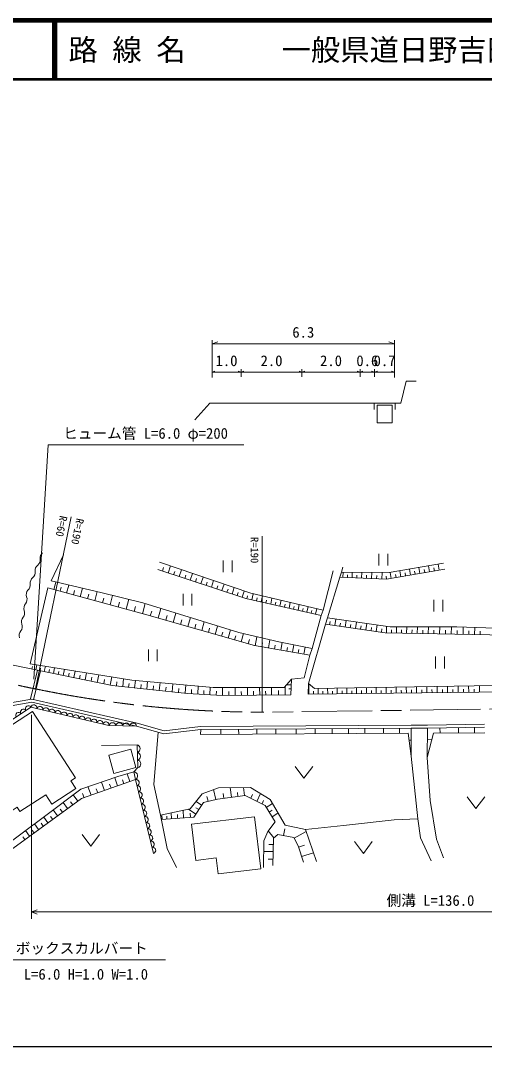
# Model space of a CAD drawing. Units: millimetres, scale not verified. Extents: x 40000 to 680000, y 20000 to 380000.
# Drawn here: x 172196 to 251358, y 205000 to 380000 of the extents above; entities that cross this region are included whole.
import ezdxf
from ezdxf.enums import TextEntityAlignment as Align

# ---------------------------------------------------------------- set-up
doc = ezdxf.new("R2010")
doc.units = ezdxf.units.MM
doc.header["$LTSCALE"] = 1000
doc.linetypes.add('CHAIN', pattern=[18.5, 12, -1.5, 3.5, -1.5])
for name, color, linetype, lineweight in [('M-BGD', 7, 'Continuous', 13), ('M-BMK', 2, 'CHAIN', 13), ('M-STR-HTXT', 7, 'Continuous', 13), ('M-TTL', 2, 'Continuous', 140), ('M-TTL-BAND', 7, 'Continuous', 25), ('M-TTL-LINE', 7, 'Continuous', 50)]:
    doc.layers.add(name, color=color, linetype=linetype, lineweight=lineweight)
doc.layers.add('M-TTL-TXT', color=7, linetype='Continuous')
doc.styles.add('ＭＳ ゴシック', font='')
doc.styles.get('ＭＳ ゴシック').set_extended_font_data('MS Gothic')

msp = doc.modelspace()

# ---------------------------------------------------------------- linework, layer by layer
at = {"layer": 'M-BGD'}
for p, q in [((233352, 289052), (233352, 287052)), ((234852, 287052), (234852, 289052)), ((206790, 287913), (206790, 285913)), ((208290, 285913), (208290, 287913)), ((243625, 286243), (243449, 287270)), ((210628, 281415), (195636, 286332)), ((196409, 286079), (196607, 286682)), ((197374, 285762), (197770, 286968)), ((198323, 285451), (198518, 286044)), ((199272, 285140), (199661, 286326)), ((200205, 284833), (200397, 285417)), ((201139, 284527), (201521, 285694)), ((223821, 279436), (225560, 286152)), ((226682, 285024), (226949, 285931)), ((227217, 285003), (227254, 285927)), ((227990, 284971), (228010, 285455)), ((228764, 284940), (228803, 285907)), ((229572, 284908), (229593, 285413)), ((230381, 284875), (230421, 285886)), ((231226, 284841), (231247, 285370)), ((232071, 284807), (232114, 285864)), ((232955, 284772), (232977, 285324)), ((233839, 284736), (233883, 285841)), ((234632, 284704), (244611, 286412)), ((235464, 284846), (235292, 285856)), ((236275, 284985), (236188, 285491)), ((237085, 285124), (236912, 286137)), ((237898, 285263), (237811, 285771)), ((238711, 285402), (238537, 286418)), ((239527, 285542), (239440, 286052)), ((240343, 285681), (240169, 286701)), ((241162, 285821), (241075, 286333)), ((241981, 285962), (241806, 286985)), ((242803, 286102), (242715, 286616)), ((177874, 282939), (178224, 284223)), ((180061, 282342), (180434, 283709)), ((202056, 284226), (202244, 284800)), ((202974, 283925), (203350, 285072)), ((203876, 283629), (204061, 284193)), ((204779, 283333), (205149, 284461)), ((205666, 283042), (205848, 283597)), ((206553, 282751), (206917, 283861)), ((226682, 285024), (234632, 284704)), ((234657, 284708), (234571, 285213)), ((176865, 283214), (193357, 278716)), ((178968, 282641), (179154, 283324)), ((181225, 282025), (181424, 282752)), ((182390, 281707), (182787, 283163)), ((183629, 281369), (183841, 282144)), ((184869, 281031), (185291, 282581)), ((187472, 280321), (187916, 281948)), ((199953, 282215), (199953, 280215)), ((201453, 280215), (201453, 282215)), ((207426, 282465), (207605, 283011)), ((208298, 282179), (208656, 283270)), ((209156, 281898), (209332, 282434)), ((210014, 281616), (210366, 282689)), ((210823, 281371), (210938, 281887)), ((211648, 281187), (211878, 282219)), ((213274, 280824), (213501, 281840)), ((186170, 280676), (186392, 281490)), ((188833, 279950), (189065, 280801)), ((190194, 279579), (190657, 281280)), ((191594, 279197), (191833, 280072)), ((192995, 278815), (193473, 280566)), ((223521, 278536), (210628, 281415)), ((212461, 281006), (212575, 281514)), ((214076, 280645), (214188, 281146)), ((214877, 280466), (215101, 281468)), ((215667, 280290), (215777, 280783)), ((216456, 280114), (216677, 281101)), ((217234, 279940), (217343, 280426)), ((218012, 279766), (218229, 280739)), ((218779, 279595), (218886, 280074)), ((219546, 279424), (219760, 280382)), ((221056, 279087), (221267, 280031)), ((242743, 281208), (242743, 279208)), ((244243, 279208), (244243, 281208)), ((193357, 278716), (212127, 273379)), ((194336, 278438), (194574, 279275)), ((195676, 278057), (196152, 279732)), ((196964, 277690), (197193, 278496)), ((198253, 277324), (198711, 278935)), ((220301, 279255), (220406, 279727)), ((221801, 278920), (221905, 279386)), ((221962, 272899), (223521, 278536)), ((222545, 278754), (222753, 279685)), ((223521, 278536), (223821, 279436)), ((199492, 276972), (199713, 277746)), ((200732, 276619), (201172, 278169)), ((201924, 276280), (202136, 277025)), ((203116, 275941), (203540, 277431)), ((205409, 275289), (205817, 276722)), ((224227, 277020), (224601, 278087)), ((234419, 275580), (224227, 277020)), ((224936, 276920), (225013, 277470)), ((225815, 276796), (225971, 277896)), ((226697, 276671), (226775, 277222)), ((227579, 276546), (227735, 277649)), ((228463, 276421), (228541, 276974)), ((229346, 276297), (229503, 277401)), ((230232, 276171), (230310, 276725)), ((231118, 276046), (231274, 277153)), ((232892, 275795), (233049, 276905)), ((234643, 275575), (234667, 276678)), ((236330, 275539), (236352, 276593)), ((238076, 275502), (238099, 276593)), ((239884, 275464), (239907, 276593)), ((241754, 275424), (241779, 276593)), ((243691, 275383), (243716, 276593)), ((245695, 275341), (245722, 276593)), ((247705, 275298), (247731, 276554)), ((204262, 275615), (204466, 276332)), ((206512, 274976), (206708, 275665)), ((207615, 274662), (208007, 276041)), ((208722, 274347), (208919, 275039)), ((209829, 274032), (210223, 275417)), ((212232, 273361), (212497, 274898)), ((232005, 275921), (232083, 276475)), ((233767, 275672), (233844, 276218)), ((259605, 275046), (234419, 275580)), ((235487, 275557), (235498, 276084)), ((237203, 275521), (237215, 276066)), ((238980, 275483), (238992, 276048)), ((240819, 275444), (240831, 276029)), ((242723, 275404), (242735, 276009)), ((244693, 275362), (244706, 275988)), ((246700, 275319), (246713, 275947)), ((248686, 275277), (248699, 275891)), ((249668, 275256), (249694, 276483)), ((250627, 275236), (250640, 275835)), ((211030, 273691), (211243, 274441)), ((212127, 273379), (221542, 271760)), ((213364, 273166), (213486, 273874)), ((214496, 272972), (214740, 274387)), ((215550, 272790), (215663, 273449)), ((216603, 272609), (216829, 273926)), ((217612, 272436), (217721, 273067)), ((218622, 272262), (218839, 273524)), ((220557, 271929), (220765, 273139)), ((194017, 272740), (194017, 270740)), ((195517, 270740), (195517, 272740)), ((219589, 272096), (219693, 272700)), ((221542, 271760), (221962, 272899)), ((243010, 271497), (243010, 269497)), ((244510, 269497), (244510, 271497)), ((170926, 270037), (187855, 266580)), ((174141, 269380), (174227, 269800)), ((174813, 269243), (174984, 270083)), ((175535, 269096), (175627, 269547)), ((176257, 268948), (176441, 269851)), ((177809, 268631), (178007, 269602)), ((175108, 269183), (173902, 264274)), ((175599, 269083), (174387, 264154)), ((177033, 268790), (177132, 269275)), ((178643, 268461), (178750, 268983)), ((179478, 268291), (179691, 269334)), ((180375, 268108), (180489, 268668)), ((181272, 267924), (181501, 269046)), ((182236, 267728), (182359, 268330)), ((183200, 267531), (183446, 268736)), ((184236, 267319), (184369, 267967)), ((185273, 267107), (185537, 268403)), ((187501, 266652), (187786, 268045)), ((186387, 266880), (186529, 267576)), ((187855, 266580), (200685, 265228)), ((188565, 266505), (188635, 267173)), ((189633, 266393), (189774, 267729)), ((190648, 266286), (190715, 266920)), ((191663, 266179), (191797, 267448)), ((192702, 266070), (192770, 266719)), ((193741, 265960), (193877, 267258)), ((194804, 265848), (194874, 266512)), ((195867, 265736), (196007, 267065)), ((196955, 265621), (197026, 266301)), ((198043, 265507), (198186, 266867)), ((199156, 265390), (199229, 266085)), ((200269, 265272), (200416, 266664)), ((202428, 265124), (202509, 266474)), ((204488, 265000), (204565, 266287)), ((206672, 264875), (206657, 266243)), ((208822, 264899), (208807, 266243)), ((210933, 264923), (210918, 266243)), ((213007, 264947), (212992, 266243)), ((215043, 264970), (215029, 266243)), ((217361, 264996), (217344, 266444)), ((218393, 266667), (217573, 266701)), ((218365, 266011), (217956, 266028)), ((218323, 265007), (218434, 267666)), ((221346, 266935), (221292, 265068)), ((221386, 265069), (221364, 266920)), ((222993, 265088), (222981, 266092)), ((224612, 265107), (224600, 266119)), ((226244, 265126), (226232, 266146)), ((227889, 265145), (227877, 266173)), ((229547, 265165), (229535, 266201)), ((231218, 265185), (231206, 266229)), ((232902, 265204), (232890, 266257)), ((234600, 265224), (234587, 266285)), ((236311, 265245), (236298, 266314)), ((238035, 265265), (238022, 266343)), ((239773, 265285), (239760, 266372)), ((241525, 265306), (241512, 266401)), ((243290, 265327), (243277, 266430)), ((245070, 265348), (245057, 266460)), ((246863, 265369), (246850, 266490)), ((248671, 265390), (248658, 266520)), ((250493, 265412), (250479, 266550)), ((200685, 265228), (206579, 264874)), ((201348, 265189), (201389, 265864)), ((203458, 265062), (203497, 265705)), ((205580, 264934), (205621, 265617)), ((206579, 264874), (218323, 265007)), ((207747, 264887), (207739, 265559)), ((209877, 264911), (209870, 265571)), ((211970, 264935), (211962, 265583)), ((214025, 264958), (214018, 265595)), ((216202, 264983), (216194, 265707)), ((221292, 265068), (266595, 265601)), ((222189, 265078), (222183, 265580)), ((223802, 265097), (223796, 265603)), ((225428, 265116), (225422, 265626)), ((227067, 265136), (227061, 265650)), ((228718, 265155), (228712, 265673)), ((230383, 265175), (230376, 265697)), ((232060, 265194), (232054, 265721)), ((233751, 265214), (233745, 265745)), ((235455, 265234), (235449, 265769)), ((237173, 265255), (237167, 265794)), ((238904, 265275), (238898, 265818)), ((240649, 265296), (240643, 265843)), ((242408, 265316), (242401, 265868)), ((244180, 265337), (244174, 265893)), ((245967, 265358), (245960, 265919)), ((247767, 265379), (247760, 265944)), ((249582, 265401), (249575, 265970)), ((202931, 258204), (202941, 259055)), ((238832, 259317), (202941, 259055)), ((206357, 259080), (206363, 258228)), ((209414, 259102), (209420, 258248)), ((212525, 259125), (212532, 258270)), ((215743, 259148), (215750, 258292)), ((219230, 259174), (219236, 258315)), ((222449, 259197), (222455, 258337)), ((225344, 259218), (225351, 258357)), ((228160, 259239), (228167, 258376)), ((230949, 259259), (230956, 258395)), ((234112, 259282), (234119, 258417)), ((236875, 259302), (236881, 258436)), ((238832, 259317), (238827, 254537)), ((241611, 259291), (238832, 259317)), ((241556, 254314), (241611, 259291)), ((251364, 259474), (241611, 259291)), ((243757, 259331), (243774, 258429)), ((246921, 259390), (246939, 258458)), ((249656, 259442), (249674, 258483)), ((195688, 258603), (194967, 249685)), ((238329, 258446), (202931, 258204)), ((238827, 254537), (238329, 258446)), ((242674, 258419), (241556, 254314)), ((241590, 257397), (242393, 257388)), ((251389, 258499), (242674, 258419)), ((192073, 256460), (186032, 256326)), ((238830, 257244), (238482, 257245)), ((239997, 243845), (238827, 254537)), ((219062, 252750), (220562, 250750)), ((220562, 250750), (222062, 252750)), ((182577, 247273), (191813, 250523)), ((188754, 249446), (188263, 250842)), ((189812, 249819), (189579, 250480)), ((190870, 250191), (190404, 251513)), ((184227, 247854), (183710, 249325)), ((185374, 248257), (185122, 248974)), ((186520, 248661), (186016, 250094)), ((187637, 249054), (187391, 249752)), ((194967, 249685), (196060, 244457)), ((205544, 247144), (205140, 248819)), ((208178, 247506), (207972, 249155)), ((210409, 247784), (210235, 249178)), ((167174, 236112), (182577, 247273)), ((181974, 246836), (181179, 247933)), ((183051, 247440), (182792, 248176)), ((203097, 246168), (202148, 246784)), ((203394, 246624), (205825, 247211)), ((204204, 246820), (204002, 247658)), ((205825, 247211), (210521, 247798)), ((206858, 247341), (206755, 248165)), ((209294, 247645), (209207, 248342)), ((210521, 247798), (213916, 246121)), ((211467, 247331), (211790, 247985)), ((212514, 246814), (213161, 248123)), ((213399, 246377), (213672, 246930)), ((248409, 247571), (249909, 245571)), ((249909, 245571), (251409, 247571)), ((178522, 244335), (177780, 245360)), ((179370, 244950), (178986, 245480)), ((180219, 245565), (179450, 246625)), ((181096, 246200), (180699, 246749)), ((200028, 243987), (199938, 245267)), ((202110, 244650), (200863, 245460)), ((201759, 244109), (203394, 246624)), ((202603, 245409), (202129, 245717)), ((213916, 246121), (215661, 243344)), ((214134, 245775), (215178, 246431)), ((214632, 244983), (215127, 245294)), ((176883, 243147), (176162, 244142)), ((177702, 243741), (177331, 244254)), ((196060, 244457), (197231, 238743)), ((196211, 243719), (201759, 244109)), ((196380, 243731), (196325, 244513)), ((197180, 243787), (197145, 244287)), ((197980, 243844), (197910, 244844)), ((199004, 243916), (198959, 244555)), ((201215, 244071), (201163, 244813)), ((215129, 244190), (216120, 244813)), ((173726, 240860), (173029, 241823)), ((174509, 241427), (174155, 241917)), ((175292, 241995), (174583, 242973)), ((176087, 242571), (175727, 243068)), ((215418, 240609), (214453, 241768)), ((217088, 240976), (217320, 242137)), ((218882, 240519), (220960, 241652)), ((172956, 240302), (172608, 240784)), ((182698, 241181), (184198, 239181)), ((184198, 239181), (185698, 241181)), ((215258, 235850), (215342, 240546)), ((215342, 240546), (216096, 241174)), ((216096, 241174), (218821, 240629)), ((218821, 240629), (219576, 239246)), ((229197, 239942), (230697, 237942)), ((230697, 237942), (232197, 239942)), ((197231, 238743), (198782, 235515)), ((215300, 238234), (213690, 238262)), ((215322, 239440), (214568, 239453)), ((219576, 239246), (220456, 236437)), ((219650, 239010), (220662, 239328)), ((220157, 237391), (222181, 238026)), ((215277, 236946), (214472, 236960))]:
    msp.add_line(p, q, dxfattribs=at)
for points in [[(179521, 288875), (177405, 284413), (185921, 282434), (193057, 280695), (209429, 275598), (216265, 274039), (221962, 272899)], [(223821, 279436), (211467, 282314), (195936, 287592)], [(244344, 287425), (235113, 285825), (226949, 285931), (227162, 286785)], [(266893, 275102), (261472, 276060), (246638, 276593), (235273, 276593), (224601, 278087), (226682, 285024)], [(218434, 267666), (217165, 266243), (205051, 266243), (191198, 267502), (173867, 270261), (176865, 283214)], [(266672, 266820), (222360, 266081), (221346, 266935), (224227, 277020)], [(218434, 267666), (220583, 267862), (221542, 271760)], [(251355, 259974), (241609, 259791), (238833, 259817), (202910, 259554), (196716, 258829), (192122, 260143), (174140, 264258), (169797, 263488), (166265, 261180)], [(191997, 259658), (187287, 259743), (173964, 262883), (163908, 256179)], [(202941, 259055), (196675, 258320), (191997, 259658), (174128, 263747), (169985, 263013), (166539, 260761)], [(194892, 237934), (191813, 250523), (191549, 251864), (192241, 252567), (192073, 256460)], [(241556, 254314), (242113, 246963), (243171, 240336), (244340, 237162)], [(158415, 249469), (168160, 238220), (176514, 244402), (182472, 248912), (188820, 251028), (191549, 251864)], [(196060, 244457), (201127, 245515), (203188, 248077), (205972, 249135), (211429, 249191), (214770, 247130), (217332, 242731), (220840, 242007), (222678, 236550)], [(213657, 235547), (213712, 240058), (214381, 241673), (215661, 243344)], [(220840, 242007), (227300, 242675), (235932, 243678), (239997, 243845), (240442, 240615), (242280, 236661)]]:
    msp.add_lwpolyline(points, dxfattribs=at)
for points in [[(174218, 262166), (181568, 250822), (180773, 250306), (181635, 248976), (177544, 246325), (176500, 247935), (172108, 245089), (171634, 245821), (170798, 245280), (164103, 255612)], [(187259, 254701), (191025, 255740), (191898, 252574), (188132, 251535)], [(201381, 242893), (212114, 244193), (213190, 235306), (205909, 234425), (205579, 237153), (202094, 236731)]]:
    msp.add_lwpolyline(points, close=True, dxfattribs=at)
for centre, radius, start, end in [((176692, 288310), 1157, 128.88785, 187.88259), ((175853, 286191), 1157, 128.88785, 187.88259), ((174400, 287993), 1157, 308.88785, 7.88259), ((173560, 285874), 1157, 308.88785, 7.88259), ((172721, 283755), 1157, 308.88785, 7.88259), ((175013, 284072), 1157, 128.88785, 187.88259), ((174414, 282087), 1234, 141.57554, 198.66165), ((174009, 279763), 1234, 141.57554, 198.66165), ((172076, 281297), 1234, 321.57554, 18.66165), ((171671, 278974), 1234, 321.57554, 18.66165), ((171266, 276650), 1234, 321.57554, 18.66165), ((173604, 277440), 1234, 141.57554, 198.66165), ((173200, 275116), 1234, 141.57554, 198.66165), ((172709, 262042), 504, 34.09922, 213.28091), ((173547, 262601), 504, 34.09922, 213.28091), ((174470, 262736), 527, 349.69401, 163.78428), ((175495, 262494), 527, 349.69401, 163.78428), ((176520, 262253), 527, 349.69401, 163.78428), ((177545, 262011), 527, 349.69401, 163.78428), ((171871, 261483), 504, 34.09922, 213.28091), ((178570, 261770), 527, 349.69401, 163.78428), ((179595, 261528), 527, 349.69401, 163.78428), ((180619, 261287), 527, 349.69401, 163.78428), ((181644, 261045), 527, 349.69401, 163.78428), ((182669, 260804), 527, 349.69401, 163.78428), ((183694, 260562), 527, 349.69401, 163.78428), ((184719, 260321), 527, 349.69401, 163.78428), ((185744, 260079), 527, 349.69401, 163.78428), ((186769, 259837), 527, 349.69401, 163.78428), ((187874, 259636), 597, 8.29548, 169.64003), ((189052, 259615), 597, 8.29548, 169.64003), ((190229, 259593), 597, 8.29548, 169.64003), ((191407, 259572), 597, 8.29548, 169.64003), ((191929, 255804), 672, 287.28531, 77.65093), ((191985, 254506), 672, 287.28531, 77.65093), ((192041, 253208), 672, 287.28531, 77.65093), ((191468, 251151), 717, 298.75365, 83.51998), ((191901, 249988), 542, 288.14801, 99.339), ((192157, 248939), 542, 288.14801, 99.339), ((192414, 247890), 542, 288.14801, 99.339), ((192671, 246841), 542, 288.14801, 99.339), ((192927, 245792), 542, 288.14801, 99.339), ((193184, 244743), 542, 288.14801, 99.339), ((193440, 243694), 542, 288.14801, 99.339), ((193697, 242645), 542, 288.14801, 99.339), ((193954, 241596), 542, 288.14801, 99.339), ((194210, 240547), 542, 288.14801, 99.339), ((194467, 239498), 542, 288.14801, 99.339), ((194723, 238449), 542, 288.14801, 99.339)]:
    msp.add_arc(centre, radius, start, end, dxfattribs=at)
at = {"layer": 'M-BMK'}
msp.add_line((287685, 262984), (213427, 262029), dxfattribs=at)
for centre, radius, start, end in [((185910, 326627), 61650, 227.0226, 259.5998), ((213428, 452584), 190554, 258.2982, 269.99948)]:
    msp.add_arc(centre, radius, start, end, dxfattribs=at)
at = {"layer": 'M-STR-HTXT'}
for p, q in [((204869, 319111), (204869, 325500)), ((236020, 319111), (236020, 325500)), ((204869, 324856), (205869, 325206)), ((204869, 324856), (236020, 324856)), ((236020, 324856), (235020, 325206)), ((209822, 319210), (209822, 320547)), ((220222, 319210), (220222, 320547)), ((230127, 319210), (230127, 320547)), ((232603, 319210), (232603, 320547)), ((204869, 320003), (205369, 320178)), ((204869, 320003), (209822, 320003)), ((209822, 320003), (209322, 320178)), ((209822, 320003), (210322, 320178)), ((209822, 320003), (220222, 320003)), ((220222, 320003), (219722, 320178)), ((220222, 320003), (220722, 320178)), ((220222, 320003), (230127, 320003)), ((230127, 320003), (229627, 320178)), ((230127, 320003), (230627, 320178)), ((230127, 320003), (232603, 320003)), ((232603, 320003), (232103, 320178)), ((232603, 320003), (233103, 320178)), ((232603, 320003), (236020, 320003)), ((236020, 320003), (235520, 320178)), ((237060, 314703), (238001, 318467)), ((238001, 318467), (239685, 318467)), ((201947, 311881), (204523, 314703)), ((204523, 314703), (237060, 314703)), ((232551, 314703), (232551, 313648)), ((236090, 314703), (236090, 313660)), ((174463, 267661), (176942, 307616)), ((176942, 307616), (210317, 307616)), ((174781, 265990), (180865, 295366)), ((213427, 262029), (213427, 292029)), ((174057, 261559), (174057, 226801)), ((174057, 227945), (175057, 228295)), ((174057, 227945), (310227, 227945)), ((174057, 227945), (175057, 227595)), ((169194, 219792), (196943, 219792))]:
    msp.add_line(p, q, dxfattribs=at)
msp.add_lwpolyline([(233057, 314389), (235585, 314389), (235585, 311403), (233057, 311403)], close=True, dxfattribs=at)
at = {"layer": 'M-TTL'}
msp.add_line((680000, 380000), (40000, 380000), dxfattribs=at)
at = {"layer": 'M-TTL-BAND'}
msp.add_line((40000, 205000), (579000, 205000), dxfattribs=at)
at = {"layer": 'M-TTL-LINE'}
for p, q in [((177750, 380000), (177750, 370000)), ((178250, 380000), (178250, 370000)), ((40000, 370000), (680000, 370000))]:
    msp.add_line(p, q, dxfattribs=at)

# ---------------------------------------------------------------- texts
at = {"layer": 'M-STR-HTXT', "style": 'ＭＳ ゴシック'}
for s, p in [('6.3', (220445, 325356)), ('1.0', (207345, 320503)), ('2.0', (215022, 320503)), ('2.0', (225174, 320503)), ('0.6', (231365, 320503)), ('0.7', (234311, 320503)), ('ヒューム管 L=6.0 φ=200', (193534, 308116)), ('側溝 L=136.0', (242142, 228445)), ('ボックスカルバート', (182639, 220292)), ('L=6.0 H=1.0 W=1.0', (183355, 215858))]:
    msp.add_text(s, height=1833, dxfattribs=at).set_placement(p, align=Align.BOTTOM_CENTER)
for s, rotation, p in [('R=60', 258.298, (178527, 295712)), ('R=190', 258.298, (181355, 295265)), ('R=190', 269.999, (211079, 291909))]:
    msp.add_text(s, height=1320, rotation=rotation, dxfattribs=at).set_placement(p, align=Align.BOTTOM_LEFT)
at = {"layer": 'M-TTL-TXT', "style": 'ＭＳ ゴシック'}
for s, p in [('路 線 名', (180380, 375000)), ('一般県道日野吉田線', (216734, 375000))]:
    msp.add_text(s, height=3666, dxfattribs=at).set_placement(p, align=Align.MIDDLE_LEFT)

doc.saveas('drawing.dxf')
